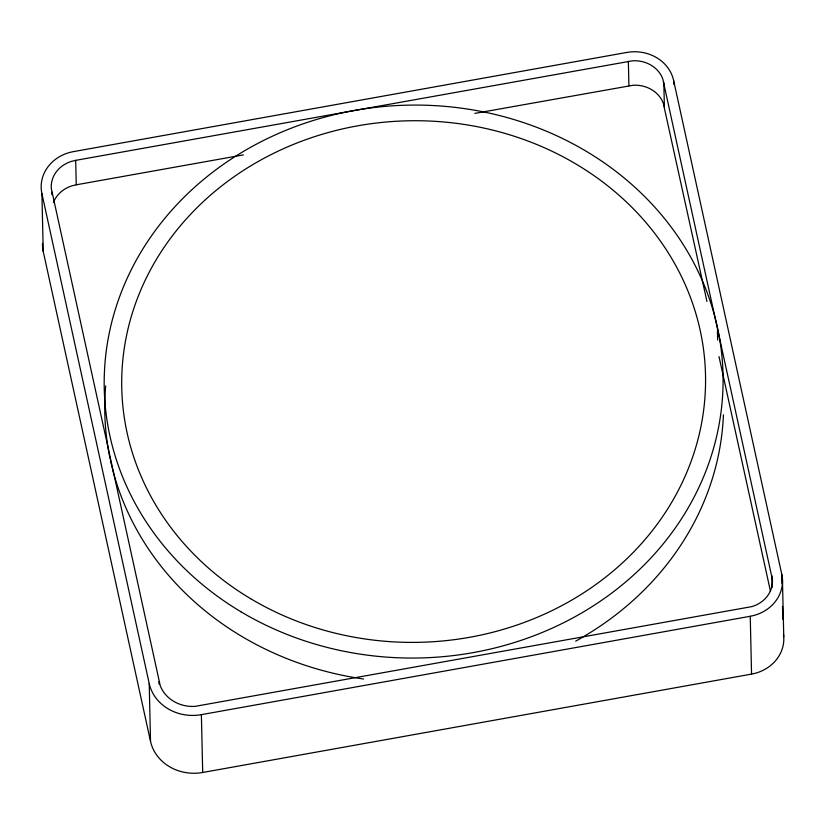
<?xml version="1.0" encoding="UTF-8"?>
<svg xmlns="http://www.w3.org/2000/svg" width="825" height="825" viewBox="0 0 825 825"><rect width="100%" height="100%" fill="white"/><g stroke="black" fill="none" stroke-linecap="round" stroke-linejoin="round"><path stroke-width="1.24" d="M75.694 160.349L71.589 161.339A29.886 26.699 -1.3 0 0 51.284 188.399L160.225 685.637A34.423 30.752 -1.3 0 0 194.989 706.386L752.101 606.561A29.886 26.699 -1.3 0 0 772.406 579.501L662.743 78.798A29.886 26.699 -1.3 0 0 632.558 60.792L75.694 160.349L76.24 184.81L72.146 185.8A29.886 26.699 -1.3 0 0 53.398 202.527M76.24 184.81L243.385 154.894M474.808 113.407L633.115 85.253A29.886 26.699 -1.3 0 1 663.3 103.259L706.922 301.393M41.91 193.627L149.212 683.523A44.467 39.724 -1.3 0 0 201.382 714.656L750.245 616.275A39.93 35.671 -1.3 0 0 781.77 574.272L673.602 80.396A39.93 35.671 -1.3 0 0 626.752 52.449L73.446 151.625A39.93 35.671 -1.3 0 0 41.91 193.627L43.23 251.46L150.521 741.355A44.467 39.724 -1.3 0 0 202.703 772.478L751.554 674.097A39.93 35.671 -1.3 0 0 783.502 634.404M718.998 356.606L770.498 591.422M782.44 578.892L783.75 636.725M781.77 574.272L781.976 583.265M782.502 606.396L782.791 619.245M771.87 575.747L772.128 587.338M750.245 616.275L751.554 674.097M717.43 330.99L717.637 340.003M673.602 80.396L673.695 84.253M663.826 82.448L664.383 106.91M628.361 61.287L628.908 85.748M201.382 714.656L202.703 772.478M158.988 681.471L159.05 684.049M149.212 683.523L150.521 741.355M51.82 192.153L51.882 194.731M43.23 251.46A39.93 35.671 -1.3 0 1 42.508 243.334M723.432 414.789A309.468 276.468 -1.3 0 1 575.695 641.128M363.629 679.027A309.468 276.468 -1.3 0 1 110.488 460.463M110.22 459.226A309.468 276.468 -1.3 0 1 105.672 385.945M250.645 598.702A291.947 260.813 -1.3 0 0 704.88 398.145A291.947 260.813 -1.3 0 0 285.378 147.84A291.947 260.813 -1.3 0 0 250.645 598.702M240.869 611.738A309.468 276.468 -1.3 0 0 722.36 399.145A309.468 276.468 -1.3 0 0 277.685 133.815A309.468 276.468 -1.3 0 0 240.869 611.738"/></g></svg>
